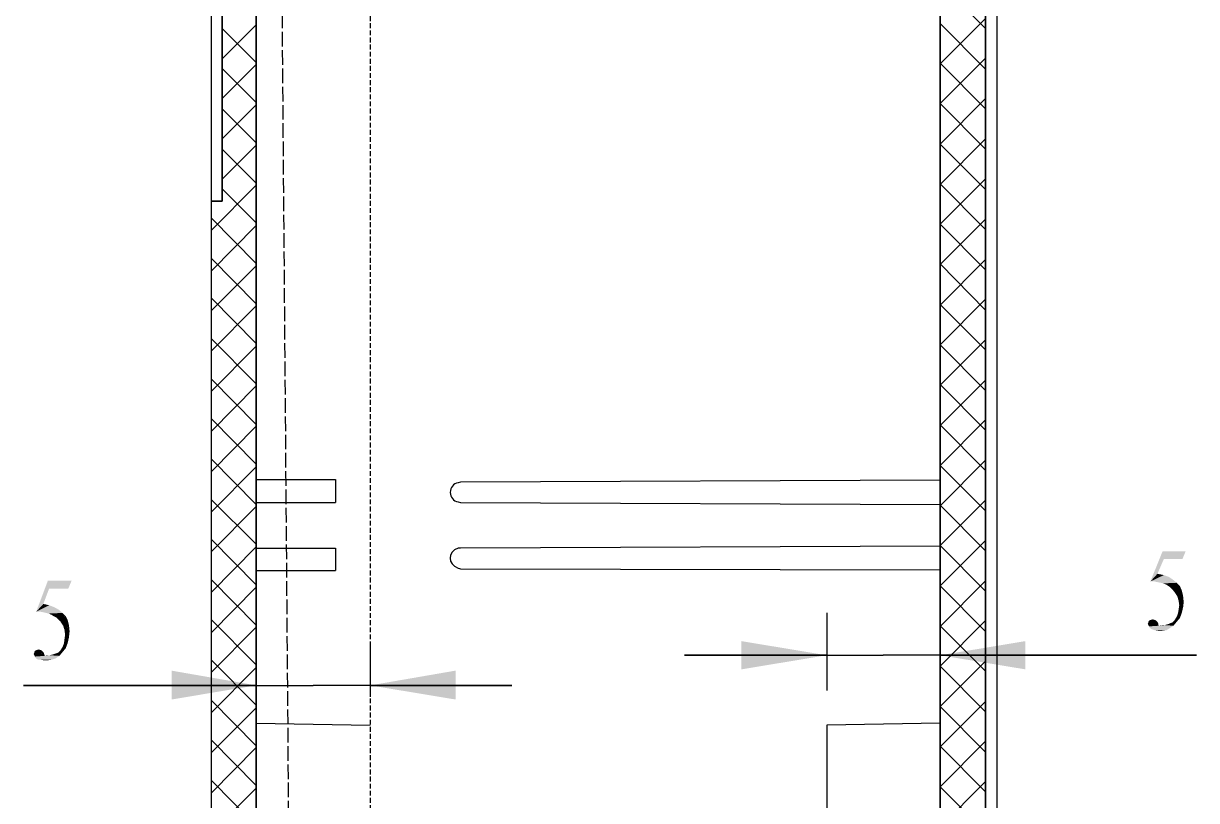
# Model space of a CAD drawing. Header units: millimetres. Extents: x 67 to 592, y -195 to 280.
# Drawn here: x 398.8 to 450.5, y 15.5 to 49.7 of the extents above; entities that cross this region are included whole.
import ezdxf

# ---------------------------------------------------------------- set-up
doc = ezdxf.new("R2010")
doc.units = ezdxf.units.MM
doc.linetypes.add('PDF_IMPORT', pattern=[1, 0.8, -0.2])
doc.layers.add('PDF_图层 1', color=7, linetype='Continuous', true_color=0x231f20)

msp = doc.modelspace()

# ---------------------------------------------------------------- linework, layer by layer
at = {"layer": 'PDF_图层 1', "color": 7, "linetype": 'PDF_IMPORT', "lineweight": -3, "ltscale": 0.805833}
msp.add_lwpolyline([(409.571, 128.471), (409.571, 129.064), (410.587, 1.821)], dxfattribs=at)
at = {"layer": 'PDF_图层 1', "color": 7, "lineweight": -3}
for points in [[(409.063, 2.837), (409.063, 115.828), (410.587, 115.828), (409.063, 115.828), (409.063, 2.837), (410.587, 2.837), (410.587, 1.821), (412.563, 1.793), (412.563, 0.918), (412.083, 0.89), (412.083, -0.86), (409.289, -0.916), (409.289, -3.428)], [(441.685, 3.994), (441.685, 114.671), (441.685, 114.728), (441.657, 114.784), (441.657, 114.869), (441.629, 114.925), (441.629, 114.982), (441.601, 115.038), (441.572, 115.095), (441.544, 115.151), (441.488, 115.264), (441.431, 115.32), (441.403, 115.377)], [(441.177, 6.816), (441.177, 111.821), (441.685, 111.821), (441.177, 111.821), (441.177, 6.816), (441.685, 6.816)], [(407.088, 81.824), (407.088, 43.078)], [(439.174, 51.431), (441.177, 49.428)], [(409.063, 49.597), (407.568, 48.101)], [(441.177, 49.879), (439.174, 47.875)], [(439.174, 49.653), (441.177, 47.65)], [(407.568, 49.427), (409.063, 47.932)], [(441.177, 48.129), (439.174, 46.126)], [(409.063, 47.847), (407.568, 46.352)], [(407.568, 47.678), (409.063, 46.182)], [(439.174, 47.904), (441.177, 45.9)], [(409.063, 46.069), (407.568, 44.574)], [(441.177, 46.352), (439.174, 44.348)], [(439.174, 46.126), (441.177, 44.122)], [(407.568, 45.9), (409.063, 44.404)], [(441.177, 44.574), (439.174, 42.57)], [(409.063, 44.292), (407.568, 42.796)], [(407.568, 44.122), (409.063, 42.627)], [(439.174, 44.348), (441.177, 42.344)], [(409.063, 42.542), (407.088, 40.538)], [(407.568, 42.373), (409.063, 40.877)], [(441.177, 42.824), (439.174, 40.82)], [(439.174, 42.598), (441.177, 40.595)], [(407.088, 41.836), (407.088, 1.962)], [(407.088, 41.103), (409.063, 39.099)], [(441.177, 41.046), (439.174, 39.043)], [(439.174, 40.821), (441.177, 38.817)], [(409.063, 40.764), (407.088, 38.76)], [(407.088, 39.325), (409.063, 37.321)], [(441.177, 39.268), (439.174, 37.265)], [(409.063, 38.986), (407.088, 37.011)], [(439.174, 39.071), (441.177, 37.039)], [(407.088, 37.575), (409.063, 35.572)], [(409.063, 37.237), (407.088, 35.233)], [(441.177, 37.519), (439.174, 35.515)], [(439.174, 37.293), (441.177, 35.289)], [(407.088, 35.797), (409.063, 33.794)], [(441.177, 35.741), (439.174, 33.737)], [(409.063, 35.459), (407.088, 33.455)], [(439.174, 35.515), (441.177, 33.512)], [(407.088, 34.02), (409.063, 32.016)], [(409.063, 33.709), (407.088, 31.706)], [(441.177, 33.963), (439.174, 31.96)], [(439.174, 33.766), (441.177, 31.762)], [(407.088, 32.27), (409.063, 30.266)], [(441.177, 32.213), (439.174, 30.21)], [(409.063, 31.931), (407.088, 29.928)], [(439.174, 31.988), (441.177, 29.984)], [(407.088, 30.492), (409.063, 28.489)], [(409.063, 30.153), (407.088, 28.15)], [(441.177, 30.436), (439.174, 28.432)], [(439.174, 30.21), (441.177, 28.206)], [(409.063, 29.589), (412.563, 29.589), (412.563, 28.573)], [(439.174, 29.561), (418.066, 29.476)], [(407.088, 28.714), (409.063, 26.739)], [(409.063, 28.404), (407.088, 26.4)], [(409.063, 28.573), (412.563, 28.573)], [(418.066, 28.573), (439.174, 28.489)], [(441.177, 28.686), (439.174, 26.682)], [(439.174, 28.46), (441.177, 26.457)], [(407.088, 26.965), (409.063, 24.961)], [(441.177, 26.908), (439.174, 24.905)], [(409.063, 26.626), (407.088, 24.622)], [(409.063, 26.569), (412.563, 26.569), (412.563, 25.582)], [(439.174, 26.654), (418.066, 26.57)], [(439.174, 26.682), (441.177, 24.679)], [(409.063, 25.582), (412.563, 25.582)], [(418.066, 25.666), (439.174, 25.61)], [(407.088, 25.187), (409.063, 23.183)], [(409.063, 24.848), (407.088, 22.845)], [(441.177, 25.13), (439.174, 23.127)], [(439.174, 24.905), (441.177, 22.901)], [(407.088, 23.437), (409.063, 21.434)], [(434.179, 23.719), (434.179, 20.305)], [(439.174, 23.719), (439.174, 21.208)], [(441.177, 23.381), (439.174, 21.377)], [(409.063, 23.098), (407.088, 21.095)], [(439.174, 23.155), (441.177, 21.151)], [(409.063, 22.421), (409.063, 17.003)], [(414.087, 22.421), (414.087, 20.023)], [(434.179, 21.857), (427.914, 21.857), (436.662, 21.857)], [(439.174, 21.857), (450.462, 21.857), (436.662, 21.857)], [(407.088, 21.659), (409.063, 19.656)], [(409.063, 21.321), (407.088, 19.317)], [(441.177, 21.603), (439.174, 19.599)], [(439.174, 21.377), (441.177, 19.373)], [(409.063, 20.531), (398.82, 20.531), (411.575, 20.531)], [(414.087, 20.531), (420.323, 20.531), (411.575, 20.531)], [(407.088, 19.882), (409.063, 17.878)], [(441.177, 19.825), (439.174, 17.821)], [(409.063, 19.543), (407.088, 17.567)], [(439.174, 19.599), (441.177, 17.596)], [(409.063, 18.866), (414.087, 18.781)], [(439.174, 18.866), (434.179, 18.781)], [(434.179, 18.781), (434.179, 13.984)], [(407.088, 18.132), (409.063, 16.128)], [(441.177, 18.076), (439.174, 16.072)], [(409.063, 17.793), (407.088, 15.79)], [(439.174, 17.85), (441.177, 15.846)], [(407.088, 16.354), (409.063, 14.35)], [(409.063, 16.015), (407.088, 14.012)], [(441.177, 16.298), (439.174, 14.294)], [(439.174, 16.072), (441.177, 14.068)]]:
    msp.add_lwpolyline(points, dxfattribs=at)
at = {"layer": 'PDF_图层 1', "color": 7, "linetype": 'PDF_IMPORT', "lineweight": -3, "ltscale": 0.265833}
msp.add_lwpolyline([(414.087, 115.32), (414.087, 3.317)], dxfattribs=at)
at = {"layer": 'PDF_图层 1', "color": 7, "lineweight": -3}
for points in [[(407.568, 41.837), (407.568, 76.829), (407.088, 76.829), (407.568, 76.829)], [(439.174, 6.816), (439.174, 56.511), (438.863, 56.511), (439.174, 56.511)], [(407.088, 41.836), (407.568, 41.836)]]:
    msp.add_lwpolyline(points, close=True, dxfattribs=at)
msp.add_lwpolyline([(418.066, 29.476), (417.953, 29.448, 0.816667), (417.953, 28.601), (418.066, 28.573)], format="xyb", dxfattribs=at)
for points, knots in [([(407.088, 126.58), (407.088, 127.794), (407.088, 129.007), (407.088, 130.221), (407.088, 82.962), (407.088, 35.703), (407.088, -11.555), (407.088, -11.602), (407.088, -11.649), (407.088, -11.696), (407.128, -12.125), (407.503, -12.508), (407.935, -12.543), (407.972, -12.553), (408.01, -12.562), (408.047, -12.571)], [0, 0, 0, 0, 1, 1, 1, 2, 2, 2, 3, 3, 3, 4, 4, 4, 5, 5, 5, 5]), ([(418.066, 26.569), (418.028, 26.569), (417.99, 26.569), (417.953, 26.569), (417.495, 26.404), (417.477, 25.854), (417.953, 25.695), (417.99, 25.685), (418.028, 25.676), (418.066, 25.666)], [0, 0, 0, 0, 1, 1, 1, 2, 2, 2, 3, 3, 3, 3])]:
    msp.add_open_spline(points, degree=3, knots=knots, dxfattribs=at)
at = {"layer": 'PDF_图层 1', "color": 7, "transparency": 33554559}
for points in [[(449.023, 26.09), (448.43, 25.102), (448.966, 26.428)], [(448.966, 26.428), (449.023, 26.09), (449.982, 26.428)], [(449.023, 26.09), (449.841, 26.09), (449.982, 26.428)], [(449.023, 26.09), (448.74, 25.441), (448.43, 25.102)], [(448.74, 25.441), (448.43, 25.102), (449.022, 25.384)], [(449.023, 25.384), (448.43, 25.102), (449.248, 25.3)], [(399.949, 24.792), (399.384, 23.776), (399.892, 25.13)], [(399.949, 24.792), (399.695, 24.114), (399.384, 23.776)], [(399.892, 25.131), (399.949, 24.792), (400.936, 25.131)], [(399.949, 24.792), (400.795, 24.792), (400.936, 25.131)], [(449.248, 25.3), (448.43, 25.102), (449.417, 25.187)], [(448.43, 25.102), (448.599, 25.102), (449.418, 25.187)], [(448.599, 25.102), (448.74, 25.074), (449.418, 25.187)], [(448.74, 25.074), (448.882, 25.046), (449.417, 25.187)], [(449.417, 25.187), (448.882, 25.045), (449.587, 25.045)], [(448.882, 25.046), (448.994, 25.018), (449.587, 25.046)], [(448.994, 25.018), (449.135, 24.961), (449.587, 25.045)], [(449.135, 24.961), (449.22, 24.904), (449.587, 25.046)], [(449.587, 25.046), (449.22, 24.904), (449.728, 24.904)], [(449.22, 24.905), (449.305, 24.848), (449.728, 24.905)], [(449.305, 24.848), (449.389, 24.764), (449.728, 24.905)], [(449.728, 24.905), (449.389, 24.764), (449.813, 24.707)], [(449.389, 24.764), (449.502, 24.623), (449.813, 24.707)], [(449.813, 24.707), (449.502, 24.623), (449.869, 24.481)], [(449.502, 24.623), (449.615, 24.453), (449.869, 24.481)], [(449.615, 24.453), (449.672, 24.256), (449.869, 24.481)], [(449.869, 24.481), (449.672, 24.256), (449.897, 24.199)], [(399.695, 24.114), (399.384, 23.776), (399.949, 24.058)], [(399.949, 24.058), (399.384, 23.776), (400.174, 23.973)], [(400.174, 23.973), (399.384, 23.776), (400.372, 23.86)], [(399.384, 23.776), (399.553, 23.776), (400.372, 23.86)], [(399.553, 23.776), (399.695, 23.747), (400.372, 23.86)], [(399.695, 23.747), (399.807, 23.72), (400.372, 23.86)], [(400.372, 23.86), (399.807, 23.719), (400.541, 23.719)], [(449.671, 23.86), (449.643, 23.691), (449.813, 23.719)], [(449.671, 24.256), (449.7, 24.058), (449.897, 24.199)], [(449.671, 23.86), (449.813, 23.719), (449.869, 23.945)], [(449.7, 24.058), (449.672, 23.86), (449.869, 23.946)], [(449.7, 24.058), (449.869, 23.946), (449.897, 24.199)], [(399.807, 23.719), (399.92, 23.692), (400.541, 23.719)], [(399.92, 23.691), (400.061, 23.635), (400.541, 23.719)], [(400.061, 23.635), (400.146, 23.578), (400.541, 23.719)], [(400.541, 23.719), (400.146, 23.578), (400.682, 23.578)], [(400.146, 23.578), (400.259, 23.522), (400.682, 23.578)], [(400.259, 23.522), (400.344, 23.437), (400.682, 23.579)], [(400.682, 23.578), (400.344, 23.437), (400.767, 23.409)], [(400.344, 23.437), (400.456, 23.325), (400.767, 23.409)], [(400.767, 23.409), (400.456, 23.324), (400.823, 23.183)], [(400.456, 23.324), (400.569, 23.155), (400.823, 23.183)], [(448.345, 23.296), (448.317, 23.24), (448.769, 23.268)], [(448.317, 23.24), (448.345, 23.183), (448.768, 23.268)], [(448.374, 23.381), (448.345, 23.324), (448.684, 23.381)], [(448.684, 23.381), (448.345, 23.324), (448.74, 23.324)], [(448.345, 23.324), (448.345, 23.296), (448.74, 23.324)], [(448.74, 23.324), (448.345, 23.296), (448.768, 23.268)], [(448.769, 23.268), (448.345, 23.183), (448.797, 23.155)], [(448.43, 23.409), (448.373, 23.381), (448.627, 23.409)], [(448.628, 23.409), (448.374, 23.381), (448.684, 23.381)], [(448.543, 23.437), (448.43, 23.409), (448.628, 23.409)], [(449.051, 23.183), (449.163, 23.211), (449.587, 23.325)], [(449.051, 23.183), (449.446, 23.155), (449.587, 23.325)], [(449.248, 23.24), (449.164, 23.212), (449.587, 23.324)], [(449.305, 23.268), (449.248, 23.24), (449.587, 23.325)], [(449.389, 23.296), (449.305, 23.268), (449.587, 23.324)], [(449.446, 23.352), (449.389, 23.296), (449.587, 23.325)], [(449.502, 23.409), (449.446, 23.352), (449.728, 23.493)], [(449.446, 23.352), (449.587, 23.325), (449.728, 23.493)], [(449.587, 23.55), (449.502, 23.409), (449.728, 23.493)], [(449.643, 23.691), (449.587, 23.55), (449.813, 23.719)], [(449.587, 23.55), (449.728, 23.493), (449.813, 23.719)], [(400.569, 23.155), (400.626, 22.958), (400.823, 23.183)], [(400.823, 23.183), (400.626, 22.957), (400.851, 22.901)], [(400.626, 22.957), (400.654, 22.76), (400.852, 22.901)], [(400.654, 22.76), (400.626, 22.562), (400.823, 22.647)], [(400.654, 22.76), (400.823, 22.647), (400.851, 22.901)], [(448.345, 23.183), (448.373, 23.127), (448.797, 23.155)], [(448.797, 23.155), (448.374, 23.127), (449.446, 23.155)], [(448.374, 23.127), (448.401, 23.07), (449.446, 23.155)], [(448.402, 23.07), (449.276, 23.042), (449.446, 23.155)], [(448.402, 23.07), (448.458, 23.014), (449.276, 23.042)], [(448.458, 23.014), (448.543, 22.986), (449.277, 23.042)], [(448.543, 22.986), (448.628, 22.958), (449.277, 23.042)], [(448.628, 22.957), (449.135, 22.957), (449.277, 23.042)], [(448.628, 22.957), (448.769, 22.929), (449.135, 22.957)], [(448.769, 22.929), (448.938, 22.929), (449.135, 22.957)], [(448.938, 23.183), (448.797, 23.155), (449.051, 23.183)], [(449.051, 23.183), (448.797, 23.155), (449.446, 23.155)], [(400.541, 22.224), (400.456, 22.082), (400.682, 22.167)], [(400.598, 22.365), (400.541, 22.224), (400.767, 22.393)], [(400.541, 22.224), (400.682, 22.167), (400.767, 22.393)], [(400.626, 22.563), (400.598, 22.365), (400.767, 22.393)], [(400.626, 22.562), (400.767, 22.393), (400.823, 22.647)], [(434.179, 21.857), (430.426, 22.478), (430.426, 21.236)], [(439.174, 21.857), (442.927, 21.236), (442.927, 22.478)], [(399.271, 21.913), (399.299, 21.857), (399.722, 21.941)], [(399.299, 21.97), (399.272, 21.913), (399.723, 21.942)], [(399.328, 22.055), (399.299, 21.998), (399.638, 22.055)], [(399.638, 22.055), (399.299, 21.998), (399.695, 21.998)], [(399.299, 21.998), (399.299, 21.97), (399.695, 21.998)], [(399.695, 21.998), (399.299, 21.97), (399.722, 21.941)], [(399.723, 21.942), (399.299, 21.857), (399.751, 21.829)], [(399.299, 21.857), (399.328, 21.8), (399.751, 21.829)], [(399.582, 22.083), (399.328, 22.055), (399.638, 22.055)], [(399.384, 22.082), (399.328, 22.055), (399.582, 22.082)], [(399.751, 21.829), (399.328, 21.801), (400.4, 21.829)], [(399.328, 21.801), (399.356, 21.744), (400.4, 21.829)], [(399.356, 21.744), (400.231, 21.716), (400.4, 21.829)], [(399.356, 21.744), (399.412, 21.687), (400.231, 21.716)], [(399.497, 22.111), (399.384, 22.083), (399.582, 22.083)], [(399.412, 21.688), (399.497, 21.659), (400.231, 21.716)], [(399.497, 21.659), (399.582, 21.659), (400.231, 21.716)], [(399.582, 21.659), (400.061, 21.659), (400.231, 21.716)], [(399.864, 21.857), (399.751, 21.829), (399.977, 21.857)], [(399.977, 21.857), (399.751, 21.829), (400.4, 21.829)], [(399.977, 21.857), (400.4, 21.829), (400.541, 21.998)], [(400.174, 21.913), (400.09, 21.885), (400.541, 21.998)], [(400.259, 21.942), (400.174, 21.913), (400.541, 21.998)], [(400.344, 21.97), (400.259, 21.942), (400.541, 21.998)], [(400.4, 22.026), (400.343, 21.97), (400.541, 21.998)], [(400.456, 22.083), (400.4, 22.026), (400.682, 22.167)], [(400.4, 22.026), (400.541, 21.998), (400.682, 22.167)], [(399.582, 21.659), (399.723, 21.631), (400.061, 21.659)], [(399.723, 21.631), (399.864, 21.631), (400.061, 21.659)], [(409.063, 20.531), (405.338, 21.18), (405.338, 19.91)], [(414.087, 20.531), (417.84, 19.91), (417.84, 21.18)]]:
    msp.add_solid(points, dxfattribs=at)

doc.saveas('drawing.dxf')
